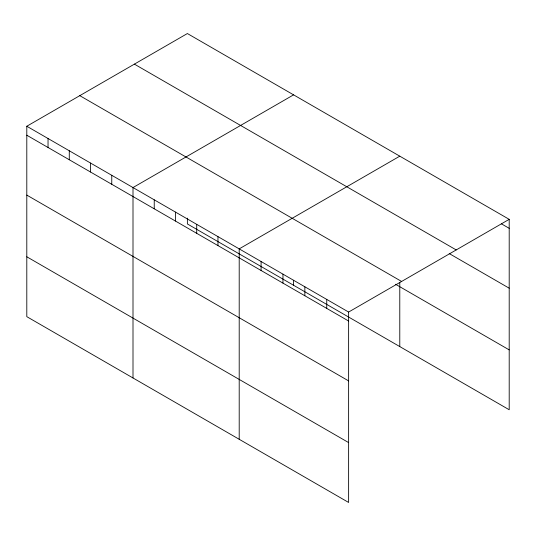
<?xml version="1.0" encoding="UTF-8"?>
<svg xmlns="http://www.w3.org/2000/svg" width="536" height="536" viewBox="0 0 536 536"><rect width="100%" height="100%" fill="white"/><g stroke="black" fill="none" stroke-linecap="round" stroke-linejoin="round"><path stroke-width="0.8" d="M26.8 126.248L348.621 312.053L348.621 502.46L26.8 316.662L26.8 126.248L187.379 33.54L509.2 219.338L509.2 409.752L187.379 223.948L187.379 218.132M293.581 94.852L133.002 187.56L133.002 377.974M399.782 156.17L239.203 248.878L239.203 439.292M348.621 312.053L509.2 219.338M501.435 223.834L509.2 228.316M134.389 64.132L456.21 249.937M449.195 253.548L509.2 288.194M79.79 95.656L401.611 281.454M395.535 284.254L509.2 349.881M26.8 135.226L348.621 321.031M26.8 195.097L348.621 380.902M26.8 256.784L348.621 442.589M399.782 282.539L399.782 346.578M326.739 299.416L326.739 308.394M304.85 286.78L304.85 295.758M293.581 280.274L293.581 285.266M282.968 274.144L282.968 283.122M261.086 261.514L261.086 270.492M217.958 236.617L217.958 245.595M196.719 224.35L196.719 233.328M175.48 212.089L175.48 221.067M154.241 199.828L154.241 208.805M111.763 175.299L111.763 184.277M90.517 163.038L90.517 172.016M69.278 150.777L69.278 159.755M48.039 138.509L48.039 147.487"/></g></svg>
